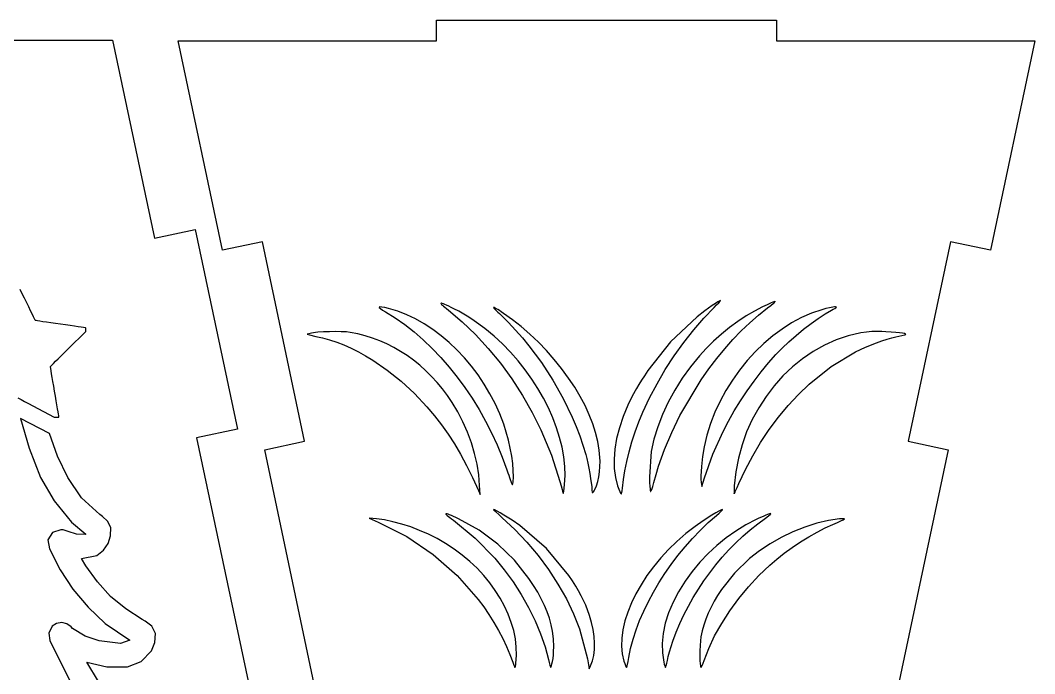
# Model space of a CAD drawing. Extents: x -1 to 192, y 0 to 104.
# Drawn here: x 117 to 191.7, y 54.3 to 102.3 of the extents above; entities that cross this region are included whole.
import ezdxf

# ---------------------------------------------------------------- set-up
doc = ezdxf.new("R2010")
doc.units = 0

msp = doc.modelspace()

# ---------------------------------------------------------------- linework, layer by layer
at = {"layer": 'Layer_0'}
for p, q in [((147.659233, 100.849747), (147.659233, 102.349745)), ((147.659233, 102.349745), (172.659202, 102.349745)), ((172.659202, 102.349745), (172.659202, 100.849747)), ((108.827132, 100.879256), (123.827115, 100.879256)), ((123.827115, 100.879256), (126.905512, 86.330355)), ((131.919664, 85.440946), (128.659258, 100.849747)), ((128.659258, 100.849747), (147.659233, 100.849747)), ((172.659202, 100.849747), (191.659174, 100.849747)), ((191.659174, 100.849747), (188.398771, 85.440917)), ((126.905512, 86.330355), (129.905507, 86.965146)), ((129.905507, 86.965146), (133.010693, 72.290052)), ((134.854651, 86.061947), (131.919664, 85.440946)), ((137.959848, 71.386853), (134.854651, 86.061947)), ((185.463778, 86.061915), (182.358579, 71.386853)), ((188.398771, 85.440917), (185.463778, 86.061915)), ((117.188934, 82.243374), (117.036386, 82.552343)), ((117.351994, 81.912944), (117.188934, 82.243374)), ((117.514895, 81.582834), (117.351994, 81.912944)), ((117.666993, 81.274735), (117.514895, 81.582834)), ((147.996132, 81.542215), (147.98576, 81.529198)), ((147.98576, 81.529198), (147.998513, 81.501758)), ((148.029903, 81.540892), (147.996132, 81.542215)), ((147.998513, 81.501758), (148.034102, 81.459816)), ((148.087344, 81.525282), (148.029903, 81.540892)), ((148.034102, 81.459816), (148.092263, 81.403296)), ((148.168733, 81.49545), (148.087344, 81.525282)), ((148.092263, 81.403296), (148.172693, 81.332129)), ((148.274362, 81.451493), (148.168733, 81.49545)), ((148.172693, 81.332129), (148.275143, 81.246237)), ((148.404502, 81.393462), (148.274362, 81.451493)), ((148.559432, 81.321453), (148.404502, 81.393462)), ((167.934019, 81.370107), (167.385039, 80.971608)), ((168.169667, 81.531285), (167.934019, 81.370107)), ((168.078299, 81.238773), (168.265828, 81.424942)), ((168.359958, 81.653475), (168.169667, 81.531285)), ((168.265828, 81.424942), (168.416539, 81.581511)), ((168.490297, 81.726447), (168.359958, 81.653475)), ((168.416539, 81.581511), (168.515067, 81.692022)), ((168.546087, 81.74002), (168.490297, 81.726447)), ((168.515067, 81.692022), (168.546087, 81.74002)), ((171.982084, 81.433818), (171.640274, 81.27514)), ((172.272855, 81.563559), (171.982084, 81.433818)), ((172.009563, 81.196162), (172.252644, 81.384661)), ((172.252644, 81.384661), (172.440844, 81.539231)), ((172.389475, 81.613388), (172.272855, 81.563559)), ((172.481794, 81.650978), (172.389475, 81.613388)), ((172.440844, 81.539231), (172.508543, 81.598812)), ((172.545973, 81.674658), (172.481794, 81.650978)), ((172.508543, 81.598812), (172.555533, 81.64391)), ((172.578155, 81.682727), (172.545973, 81.674658)), ((172.555533, 81.64391), (172.579478, 81.672541)), ((172.579478, 81.672541), (172.578155, 81.682727)), ((117.804965, 80.995404), (117.666993, 81.274735)), ((117.925443, 80.751604), (117.804965, 80.995404)), ((118.025125, 80.550074), (117.925443, 80.751604)), ((143.502401, 81.272933), (143.439592, 81.259387)), ((143.439592, 81.259387), (143.449884, 81.216728)), ((143.449884, 81.216728), (143.532484, 81.144068)), ((143.639151, 81.258223), (143.502401, 81.272933)), ((143.532484, 81.144068), (143.686564, 81.040547)), ((143.850651, 81.216162), (143.639151, 81.258223)), ((143.686564, 81.040547), (143.911304, 80.905269)), ((144.137721, 81.147611), (143.850651, 81.216162)), ((143.911304, 80.905269), (144.624352, 80.461148)), ((144.80542, 80.950113), (144.137721, 81.147611)), ((145.467419, 80.695171), (144.80542, 80.950113)), ((146.12099, 80.385543), (145.467419, 80.695171)), ((148.275143, 81.246237), (148.399311, 81.145547)), ((148.399311, 81.145547), (148.544922, 81.029999)), ((148.544922, 81.029999), (149.55021, 80.180478)), ((148.739443, 81.235532), (148.559432, 81.321453)), ((148.944781, 81.135771), (148.739443, 81.235532)), ((149.291091, 80.955743), (148.944781, 81.135771)), ((149.660801, 80.743923), (149.291091, 80.955743)), ((150.04551, 80.506042), (149.660801, 80.743923)), ((151.876538, 81.236267), (151.857938, 81.236797)), ((151.857938, 81.236797), (151.85979, 81.220975)), ((151.85979, 81.220975), (151.881803, 81.188746)), ((151.915728, 81.219731), (151.876538, 81.236267)), ((151.881803, 81.188746), (151.923882, 81.139965)), ((151.975637, 81.187272), (151.915728, 81.219731)), ((151.923882, 81.139965), (151.985853, 81.074475)), ((152.056468, 81.139023), (151.975637, 81.187272)), ((151.985853, 81.074475), (152.067543, 80.992116)), ((152.158369, 81.075142), (152.056468, 81.139023)), ((152.067543, 80.992116), (152.168791, 80.892725)), ((152.281519, 80.995783), (152.158369, 81.075142)), ((152.168791, 80.892725), (152.289433, 80.776166)), ((152.426079, 80.901102), (152.281519, 80.995783)), ((152.289433, 80.776166), (152.429281, 80.642276)), ((152.592219, 80.791263), (152.426079, 80.901102)), ((152.429281, 80.642276), (152.957801, 80.118886)), ((153.246326, 80.330973), (152.592219, 80.791263)), ((167.385039, 80.971608), (166.829811, 80.539647)), ((167.32202, 80.456084), (168.078299, 81.238773)), ((170.441158, 80.609089), (169.827637, 80.19907)), ((171.048497, 80.9702), (170.441158, 80.609089)), ((170.707257, 80.111612), (171.350423, 80.672473)), ((171.640274, 81.27514), (171.048497, 80.9702)), ((171.350423, 80.672473), (172.009563, 81.196162)), ((175.252591, 80.811739), (174.509142, 80.486609)), ((176.008381, 81.068188), (175.252591, 80.811739)), ((175.739358, 80.430422), (176.244037, 80.759873)), ((176.302258, 81.148079), (176.008381, 81.068188)), ((176.244037, 80.759873), (176.705909, 81.025583)), ((176.576168, 81.212907), (176.302258, 81.148079)), ((176.799489, 81.256019), (176.576168, 81.212907)), ((176.705909, 81.025583), (176.846667, 81.100462)), ((176.941599, 81.270782), (176.799489, 81.256019)), ((176.846667, 81.100462), (176.951238, 81.158152)), ((177.008089, 81.268401), (176.941599, 81.270782)), ((176.951238, 81.158152), (177.021818, 81.200911)), ((177.051557, 81.262501), (177.008089, 81.268401)), ((177.021818, 81.200911), (177.060606, 81.231042)), ((177.069787, 81.250806), (177.051557, 81.262501)), ((177.060606, 81.231042), (177.069787, 81.250806)), ((118.100634, 80.397574), (118.025125, 80.550074)), ((118.148664, 80.300845), (118.100634, 80.397574)), ((118.165862, 80.266666), (118.148664, 80.300845)), ((118.203861, 80.260581), (118.165862, 80.266666)), ((118.311491, 80.244415), (118.203861, 80.260581)), ((118.481242, 80.219279), (118.311491, 80.244415)), ((118.7056, 80.18627), (118.481242, 80.219279)), ((118.977039, 80.14649), (118.7056, 80.18627)), ((119.288051, 80.10104), (118.977039, 80.14649)), ((119.631109, 80.051031), (119.288051, 80.10104)), ((119.9987, 79.997561), (119.631109, 80.051031)), ((120.366608, 79.944031), (119.9987, 79.997561)), ((120.710589, 79.893821), (120.366608, 79.944031)), ((121.023038, 79.848061), (120.710589, 79.893821)), ((121.296376, 79.807861), (121.023038, 79.848061)), ((144.624352, 80.461148), (145.325571, 79.96787)), ((145.325571, 79.96787), (146.013032, 79.427909)), ((146.763379, 80.023993), (146.12099, 80.385543)), ((147.391848, 79.613265), (146.763379, 80.023993)), ((149.55021, 80.180478), (150.525148, 79.241161)), ((150.43686, 80.247793), (150.04551, 80.506042)), ((151.205878, 79.693005), (150.43686, 80.247793)), ((152.957801, 80.118886), (153.473079, 79.570887)), ((153.893827, 79.823124), (153.246326, 80.330973)), ((166.829811, 80.539647), (164.876511, 78.695123)), ((166.575311, 79.592985), (167.32202, 80.456084)), ((169.827637, 80.19907), (169.217318, 79.747432)), ((170.079097, 79.512525), (170.707257, 80.111612)), ((173.781491, 80.09683), (173.073102, 79.646409)), ((174.509142, 80.486609), (173.781491, 80.09683)), ((174.659291, 79.626354), (175.2063, 80.048734)), ((175.2063, 80.048734), (175.739358, 80.430422)), ((120.568998, 78.177513), (121.877456, 79.452883)), ((121.523047, 79.774351), (121.296376, 79.807861)), ((121.695447, 79.748634), (121.523047, 79.774351)), ((121.805997, 79.731833), (121.695447, 79.748634)), ((121.847127, 79.725059), (121.805997, 79.731833)), ((121.865436, 79.717677), (121.847127, 79.725059)), ((121.874352, 79.701882), (121.865436, 79.717677)), ((121.877236, 79.661631), (121.874352, 79.701882)), ((121.877456, 79.580901), (121.877236, 79.661631)), ((121.877456, 79.452883), (121.877456, 79.580901)), ((138.377296, 79.325375), (138.148805, 79.258486)), ((138.148805, 79.258486), (138.320175, 79.207736)), ((138.320175, 79.207736), (138.777145, 79.105104)), ((138.475644, 79.348447), (138.377296, 79.325375)), ((138.603816, 79.369507), (138.475644, 79.348447)), ((138.757864, 79.388478), (138.603816, 79.369507)), ((138.933855, 79.405226), (138.757864, 79.388478)), ((138.777145, 79.105104), (139.281866, 78.996816)), ((139.335814, 79.431745), (138.933855, 79.405226)), ((139.778123, 79.448282), (139.335814, 79.431745)), ((140.229184, 79.454023), (139.778123, 79.448282)), ((140.657422, 79.448202), (140.229184, 79.454023)), ((141.031244, 79.430025), (140.657422, 79.448202)), ((141.319062, 79.398725), (141.031244, 79.430025)), ((141.871432, 79.292075), (141.319062, 79.398725)), ((142.4175, 79.153393), (141.871432, 79.292075)), ((142.956199, 78.983393), (142.4175, 79.153393)), ((146.013032, 79.427909), (146.684851, 78.84377)), ((148.003667, 79.156134), (147.391848, 79.613265)), ((148.596076, 78.655334), (148.003667, 79.156134)), ((150.525148, 79.241161), (151.462709, 78.221133)), ((151.90079, 79.125184), (151.205878, 79.693005)), ((152.521438, 78.548845), (151.90079, 79.125184)), ((153.473079, 79.570887), (153.97394, 79.000258)), ((154.529946, 79.272435), (153.893827, 79.823124)), ((155.149924, 78.683655), (154.529946, 79.272435)), ((165.84792, 78.663825), (166.575311, 79.592985)), ((168.619549, 79.261423), (168.043721, 78.748333)), ((169.217318, 79.747432), (168.619549, 79.261423)), ((169.464986, 78.874166), (170.079097, 79.512525)), ((172.387425, 79.139392), (171.727944, 78.579812)), ((173.073102, 79.646409), (172.387425, 79.139392)), ((173.581062, 78.705595), (174.112731, 79.174803)), ((174.112731, 79.174803), (174.659291, 79.626354)), ((177.944197, 79.141995), (177.054507, 78.840355)), ((178.860395, 79.356593), (177.944197, 79.141995)), ((179.27923, 79.421564), (178.860395, 79.356593)), ((179.686741, 79.456105), (179.27923, 79.421564)), ((179.904731, 79.462852), (179.686741, 79.456105)), ((180.142061, 79.463061), (179.904731, 79.462852)), ((180.406142, 79.457082), (180.142061, 79.463061)), ((180.704353, 79.445281), (180.406142, 79.457082)), ((181.09837, 79.424009), (180.704353, 79.445281)), ((181.435978, 79.399244), (181.09837, 79.424009)), ((181.714055, 79.371516), (181.435978, 79.399244)), ((181.447011, 79.060514), (182.103891, 79.206765)), ((181.929558, 79.341345), (181.714055, 79.371516)), ((182.079365, 79.309254), (181.929558, 79.341345)), ((182.160406, 79.275774), (182.079365, 79.309254)), ((182.103891, 79.206765), (182.169667, 79.241444)), ((182.169667, 79.241444), (182.160406, 79.275774)), ((139.281866, 78.996816), (139.796345, 78.854184)), ((139.796345, 78.854184), (140.318663, 78.678406)), ((140.318663, 78.678406), (140.846922, 78.470706)), ((140.846922, 78.470706), (141.379202, 78.232277)), ((143.486489, 78.782795), (142.956199, 78.983393)), ((144.00731, 78.552335), (143.486489, 78.782795)), ((144.517617, 78.292715), (144.00731, 78.552335)), ((146.684851, 78.84377), (147.339119, 78.217902)), ((149.166335, 78.113635), (148.596076, 78.655334)), ((153.110836, 77.940886), (152.521438, 78.548845)), ((153.97394, 79.000258), (154.45918, 78.408949)), ((154.45918, 78.408949), (155.378037, 77.17214)), ((155.749004, 78.061496), (155.149924, 78.683655)), ((164.876511, 78.695123), (163.208226, 76.589304)), ((165.149603, 77.682965), (165.84792, 78.663825)), ((168.043721, 78.748333), (167.49919, 78.215433)), ((168.863946, 78.195497), (169.464986, 78.874166)), ((171.727944, 78.579812), (171.098107, 77.971673)), ((173.078693, 78.230277), (173.581062, 78.705595)), ((176.19519, 78.456405), (175.370151, 77.994827)), ((177.054507, 78.840355), (176.19519, 78.456405)), ((179.210782, 78.306056), (180.022126, 78.629704)), ((180.022126, 78.629704), (180.423181, 78.771904)), ((180.423181, 78.771904), (180.803307, 78.894414)), ((180.803307, 78.894414), (181.149064, 78.992276)), ((181.149064, 78.992276), (181.447011, 79.060514)), ((119.838738, 77.464544), (120.060948, 77.681764)), ((120.060948, 77.681764), (120.306156, 77.921175)), ((120.306156, 77.921175), (120.568998, 78.177513)), ((141.379202, 78.232277), (141.913601, 77.964336)), ((141.913601, 77.964336), (142.44821, 77.668088)), ((142.44821, 77.668088), (142.981109, 77.344746)), ((145.016358, 78.004667), (144.517617, 78.292715)), ((145.502477, 77.688916), (145.016358, 78.004667)), ((145.974927, 77.346186), (145.502477, 77.688916)), ((147.339119, 78.217902), (147.973928, 77.552812)), ((149.711714, 77.533796), (149.166335, 78.113635)), ((151.462709, 78.221133), (152.355867, 77.129513)), ((153.667225, 77.305056), (153.110836, 77.940886)), ((156.322413, 77.410707), (155.749004, 78.061496)), ((164.490093, 76.664757), (165.149603, 77.682965)), ((166.995342, 77.669993), (166.340481, 76.870296)), ((167.49919, 78.215433), (166.995342, 77.669993)), ((168.275019, 77.475456), (168.863946, 78.195497)), ((171.098107, 77.971673), (170.501366, 77.319024)), ((172.073873, 77.149336), (172.620062, 77.760345)), ((172.620062, 77.760345), (173.078693, 78.230277)), ((175.370151, 77.994827), (174.583292, 77.460348)), ((176.699836, 76.884987), (178.47667, 77.963116)), ((178.47667, 77.963116), (179.210782, 78.306056)), ((119.260537, 76.895265), (119.287249, 76.922676)), ((119.266887, 76.856866), (119.260537, 76.895265)), ((119.28509, 76.749495), (119.266887, 76.856866)), ((119.287249, 76.922676), (119.363788, 76.998566)), ((119.363788, 76.998566), (119.484797, 77.117686)), ((119.484797, 77.117686), (119.644899, 77.274756)), ((119.644899, 77.274756), (119.838738, 77.464544)), ((142.981109, 77.344746), (144.034168, 76.621609)), ((146.432645, 76.977198), (145.974927, 77.346186)), ((146.874604, 76.582657), (146.432645, 76.977198)), ((147.973928, 77.552812), (148.587377, 76.850952)), ((150.229464, 76.918567), (149.711714, 77.533796)), ((150.716834, 76.270719), (150.229464, 76.918567)), ((152.355867, 77.129513), (153.197577, 75.975394)), ((154.188805, 76.645117), (153.667225, 77.305056)), ((155.378037, 77.17214), (156.220157, 75.876173)), ((156.865383, 76.736018), (156.322413, 77.410707)), ((166.340481, 76.870296), (165.737044, 76.030076)), ((167.697249, 76.713017), (168.275019, 77.475456)), ((170.501366, 77.319024), (169.941217, 76.625885)), ((171.536663, 76.498819), (172.073873, 77.149336)), ((173.838501, 76.857668), (173.139682, 76.191498)), ((174.583292, 77.460348), (173.838501, 76.857668)), ((175.07794, 75.585388), (176.699836, 76.884987)), ((119.31385, 76.580625), (119.28509, 76.749495)), ((119.351911, 76.357706), (119.31385, 76.580625)), ((119.39799, 76.088207), (119.351911, 76.357706)), ((144.034168, 76.621609), (145.057517, 75.80459)), ((147.299726, 76.163309), (146.874604, 76.582657)), ((147.706974, 75.719868), (147.299726, 76.163309)), ((148.587377, 76.850952), (149.177566, 76.114814)), ((149.177566, 76.114814), (149.742586, 75.346875)), ((151.171093, 75.59299), (150.716834, 76.270719)), ((154.673805, 75.964819), (154.188805, 76.645117)), ((157.373162, 76.042159), (156.865383, 76.736018)), ((162.950794, 76.209844), (162.728976, 75.872964)), ((163.208226, 76.589304), (162.950794, 76.209844)), ((163.879153, 75.623549), (164.490093, 76.664757)), ((167.12965, 75.907119), (167.697249, 76.713017)), ((169.941217, 76.625885), (169.421087, 75.896284)), ((171.012604, 75.814859), (171.536663, 76.498819)), ((173.139682, 76.191498), (172.490713, 75.466548)), ((119.450812, 75.779608), (119.39799, 76.088207)), ((119.509091, 75.439357), (119.450812, 75.779608)), ((119.57157, 75.074928), (119.509091, 75.439357)), ((145.057517, 75.80459), (146.035865, 74.90337)), ((148.095295, 75.253059), (147.706974, 75.719868)), ((151.589481, 74.888141), (151.171093, 75.59299)), ((153.197577, 75.975394), (153.980806, 74.767885)), ((155.120434, 75.26791), (154.673805, 75.964819)), ((156.220157, 75.876173), (156.976005, 74.536724)), ((157.827002, 75.358188), (157.373162, 76.042159)), ((162.535555, 75.566164), (162.363325, 75.276943)), ((162.728976, 75.872964), (162.535555, 75.566164)), ((163.326526, 74.573681), (163.879153, 75.623549)), ((165.737044, 76.030076), (165.189553, 75.158296)), ((165.565372, 73.293372), (167.12965, 75.907119)), ((169.421087, 75.896284), (168.94447, 75.134256)), ((170.505875, 75.103559), (171.012604, 75.814859)), ((172.490713, 75.466548), (171.895504, 74.687521)), ((174.28943, 74.828879), (175.07794, 75.585388)), ((119.634051, 74.710137), (119.57157, 75.074928)), ((119.692342, 74.368849), (119.634051, 74.710137)), ((146.035865, 74.90337), (146.953955, 73.927612)), ((148.463634, 74.763599), (148.095295, 75.253059)), ((148.810942, 74.25221), (148.463634, 74.763599)), ((149.742586, 75.346875), (150.280536, 74.549607)), ((151.969282, 74.158942), (151.589481, 74.888141)), ((153.980806, 74.767885), (154.698514, 73.516106)), ((155.526905, 74.558161), (155.120434, 75.26791)), ((158.231501, 74.68089), (157.827002, 75.358188)), ((158.586889, 74.009752), (158.231501, 74.68089)), ((162.053646, 74.701216), (161.742288, 74.045775)), ((162.363325, 75.276943), (162.053646, 74.701216)), ((165.189553, 75.158296), (164.702535, 74.263929)), ((168.94447, 75.134256), (168.5148, 74.343827)), ((170.020645, 74.370982), (170.505875, 75.103559)), ((171.895504, 74.687521), (171.357946, 73.859122)), ((173.533881, 74.01707), (174.28943, 74.828879)), ((116.867339, 74.573565), (117.100248, 74.451235)), ((117.100248, 74.451235), (117.366898, 74.311125)), ((117.366898, 74.311125), (117.660839, 74.156646)), ((117.660839, 74.156646), (117.975619, 73.991165)), ((117.975619, 73.991165), (119.541886, 73.167666)), ((119.74516, 74.058599), (119.692342, 74.368849)), ((119.791229, 73.78693), (119.74516, 74.058599)), ((146.953955, 73.927612), (147.507635, 73.269732)), ((149.229353, 73.551991), (148.810942, 74.25221)), ((150.280536, 74.549607), (150.789514, 73.725508)), ((152.307742, 73.408143), (151.969282, 74.158942)), ((155.891445, 73.839321), (155.526905, 74.558161)), ((156.976005, 74.536724), (157.636084, 73.169505)), ((158.89338, 73.344273), (158.586889, 74.009752)), ((161.742288, 74.045775), (161.393797, 73.208888)), ((162.841945, 73.529512), (163.326526, 74.573681)), ((164.702535, 74.263929), (164.280496, 73.355919)), ((168.5148, 74.343827), (168.13556, 73.529007)), ((169.561107, 73.623212), (170.020645, 74.370982)), ((172.815012, 73.155233), (173.533881, 74.01707)), ((119.541886, 73.167666), (119.705645, 73.167666)), ((119.705645, 73.167666), (119.869385, 73.167666)), ((119.82929, 73.561371), (119.791229, 73.78693)), ((119.858061, 73.389471), (119.82929, 73.561371)), ((119.876237, 73.27877), (119.858061, 73.389471)), ((119.869385, 73.167666), (119.875999, 73.189891)), ((119.875999, 73.189891), (119.882587, 73.236799)), ((119.882587, 73.236799), (119.876237, 73.27877)), ((147.507635, 73.269732), (148.024154, 72.602903)), ((149.605791, 72.817713), (149.229353, 73.551991)), ((150.789514, 73.725508), (151.267613, 72.87703)), ((152.602112, 72.638492), (152.307742, 73.408143)), ((154.698514, 73.516106), (155.343684, 72.229148)), ((156.212262, 73.115141), (155.891445, 73.839321)), ((157.636084, 73.169505), (157.927226, 72.480385)), ((159.151189, 72.683953), (158.89338, 73.344273)), ((161.393797, 73.208888), (161.116258, 72.389049)), ((162.546395, 72.808592), (162.841945, 73.529512)), ((164.280496, 73.355919), (163.927965, 72.44323)), ((164.960043, 72.046884), (165.565372, 73.293372)), ((168.13556, 73.529007), (167.81021, 72.693848)), ((169.131416, 72.866322), (169.561107, 73.623212)), ((171.357946, 73.859122), (170.881934, 72.986072)), ((172.136563, 72.248603), (172.815012, 73.155233)), ((119.190203, 71.955431), (117.054954, 73.077499)), ((117.054954, 73.077499), (117.692462, 70.871673)), ((148.024154, 72.602903), (148.510592, 71.915585)), ((149.937592, 72.057423), (149.605791, 72.817713)), ((151.267613, 72.87703), (151.712933, 72.006671)), ((152.786629, 72.065215), (152.602112, 72.638492)), ((156.487571, 72.389374), (156.212262, 73.115141)), ((156.715602, 71.665784), (156.487571, 72.389374)), ((157.927226, 72.480385), (158.190853, 71.790207)), ((159.36053, 72.028263), (159.151189, 72.683953)), ((161.116258, 72.389049), (160.910357, 71.59149)), ((162.277335, 72.078955), (162.546395, 72.808592)), ((163.927965, 72.44323), (163.649455, 71.534842)), ((167.81021, 72.693848), (167.542201, 71.84237)), ((168.735759, 72.106402), (169.131416, 72.866322)), ((170.881934, 72.986072), (170.471357, 72.073062)), ((119.773743, 70.30465), (119.190203, 71.955431)), ((133.010693, 72.290052), (130.010698, 71.655355)), ((130.010698, 71.655355), (138.590077, 31.108495)), ((148.510592, 71.915585), (148.974052, 71.196234)), ((150.222082, 71.279205), (149.937592, 72.057423)), ((151.712933, 72.006671), (152.123563, 71.116902)), ((152.947329, 71.476565), (152.786629, 72.065215)), ((155.343684, 72.229148), (156.123965, 70.360749)), ((156.894553, 70.948124), (156.715602, 71.665784)), ((158.190853, 71.790207), (158.425774, 71.100929)), ((159.521611, 71.376714), (159.36053, 72.028263)), ((162.036856, 71.348325), (162.277335, 72.078955)), ((164.432234, 70.795285), (164.960043, 72.046884)), ((167.542201, 71.84237), (167.335001, 70.978591)), ((167.981373, 70.437994), (168.735759, 72.106402)), ((170.471357, 72.073062), (170.130116, 71.124815)), ((171.502233, 71.302454), (172.136563, 72.248603)), ((135.024741, 70.765856), (137.959848, 71.386853)), ((148.974052, 71.196234), (149.421631, 70.433325)), ((150.45659, 70.491105), (150.222082, 71.279205)), ((152.123563, 71.116902), (152.497612, 70.210202)), ((153.082031, 70.886045), (152.947329, 71.476565)), ((153.188549, 70.307156), (153.082031, 70.886045)), ((157.022661, 70.240145), (156.894553, 70.948124)), ((158.425774, 71.100929), (158.630815, 70.414518)), ((159.63467, 70.728795), (159.521611, 71.376714)), ((160.910357, 71.59149), (160.776747, 70.8214)), ((161.827047, 70.624425), (162.036856, 71.348325)), ((163.649455, 71.534842), (163.449496, 70.639692)), ((167.335001, 70.978591), (167.21982, 70.276753)), ((170.130116, 71.124815), (169.862107, 70.146036)), ((170.915774, 70.322026), (171.502233, 71.302454)), ((182.358579, 71.386853), (185.293678, 70.765856)), ((117.692462, 70.871673), (118.536154, 68.736194)), ((120.542492, 68.731556), (119.773743, 70.30465)), ((143.604229, 30.219096), (135.024741, 70.765856)), ((149.421631, 70.433325), (149.860402, 69.615306)), ((150.63844, 69.701216), (150.45659, 70.491105)), ((152.497612, 70.210202), (152.833162, 69.289054)), ((153.26471, 69.753397), (153.188549, 70.307156)), ((156.123965, 70.360749), (156.734462, 68.430194)), ((157.09812, 69.545607), (157.022661, 70.240145)), ((158.630815, 70.414518), (158.707023, 70.11677)), ((159.693558, 69.927466), (159.63467, 70.728795)), ((160.776747, 70.8214), (160.716118, 70.083991)), ((161.649977, 69.914996), (161.827047, 70.624425)), ((163.449496, 70.639692), (163.321195, 68.781756)), ((163.990735, 69.561106), (164.200145, 70.174605)), ((164.200145, 70.174605), (164.432234, 70.795285)), ((167.21982, 70.276753), (167.139461, 69.530523)), ((167.36765, 68.712877), (167.981373, 70.437994)), ((169.862107, 70.146036), (169.671218, 69.141417)), ((170.380886, 69.312596), (170.915774, 70.322026)), ((185.293678, 70.765856), (176.714188, 30.219096)), ((149.860402, 69.615306), (150.297462, 68.730659)), ((150.764951, 68.917598), (150.63844, 69.701216)), ((153.30835, 69.238267), (153.26471, 69.753397)), ((157.119181, 68.868258), (157.09812, 69.545607)), ((158.707023, 70.11677), (158.784975, 69.77205)), ((158.784975, 69.77205), (158.860995, 69.400941)), ((158.860995, 69.400941), (158.931424, 69.02404)), ((159.654659, 69.145917), (159.693558, 69.927466)), ((160.716118, 70.083991), (160.729109, 69.38447)), ((161.507756, 69.227766), (161.649977, 69.914996)), ((163.805093, 68.957587), (163.990735, 69.561106)), ((167.139461, 69.530523), (167.115437, 69.178392)), ((118.536154, 68.736194), (119.539733, 67.00205)), ((121.558081, 67.230508), (120.542492, 68.731556)), ((150.297462, 68.730659), (150.7399, 67.767829)), ((150.833459, 68.14831), (150.764951, 68.917598)), ((152.833162, 69.289054), (152.906271, 69.074342)), ((152.906271, 69.074342), (152.970321, 68.886893)), ((152.970321, 68.886893), (153.025982, 68.725354)), ((153.025982, 68.725354), (153.073911, 68.588393)), ((153.289308, 68.377917), (153.317266, 68.775279)), ((153.317266, 68.775279), (153.30835, 69.238267)), ((157.084023, 68.211857), (157.119181, 68.868258)), ((158.931424, 69.02404), (158.992593, 68.661931)), ((158.992593, 68.661931), (159.040834, 68.3352)), ((159.523479, 68.432588), (159.600258, 68.777708)), ((159.600258, 68.777708), (159.654659, 69.145917)), ((160.729109, 69.38447), (160.81643, 68.728043)), ((160.81643, 68.728043), (160.97873, 68.119914)), ((161.402468, 68.570468), (161.507756, 69.227766)), ((163.321195, 68.781756), (163.334635, 68.382315)), ((163.644325, 68.366879), (163.805093, 68.957587)), ((167.115437, 69.178392), (167.103821, 68.860334)), ((167.103821, 68.860334), (167.105938, 68.591404)), ((167.170398, 68.064146), (167.36778, 68.712853)), ((169.671218, 69.141417), (169.561348, 68.115689)), ((169.901316, 68.279408), (170.380886, 69.312596)), ((150.867381, 67.481341), (150.833451, 68.14836)), ((153.073911, 68.588393), (153.149283, 68.382915)), ((153.149283, 68.382915), (153.201742, 68.259805)), ((153.201742, 68.259805), (153.236651, 68.208394)), ((153.236651, 68.208394), (153.259325, 68.218051)), ((153.259325, 68.218051), (153.275094, 68.278111)), ((153.275094, 68.278111), (153.289303, 68.377931)), ((156.734462, 68.430194), (156.821541, 68.105283)), ((156.821541, 68.105283), (156.89754, 67.832495)), ((157.025961, 67.73147), (157.054671, 67.944049)), ((157.054671, 67.944049), (157.084013, 68.211828)), ((159.040834, 68.3352), (159.072484, 68.064431)), ((159.072484, 68.064431), (159.083861, 67.870212)), ((159.305528, 67.835869), (159.425009, 68.116628)), ((159.425009, 68.116628), (159.523479, 68.432588)), ((160.97873, 68.119914), (161.066868, 67.870053)), ((161.317968, 67.751271), (161.336198, 67.950819)), ((161.336187, 67.950827), (161.402468, 68.570468)), ((163.334635, 68.382315), (163.353844, 68.043675)), ((163.353844, 68.043675), (163.364798, 67.908335)), ((163.364798, 67.908335), (163.376228, 67.801626)), ((163.489655, 67.833625), (163.560245, 68.054756)), ((163.560245, 68.054756), (163.644414, 68.366895)), ((167.105938, 68.591404), (167.122818, 68.386643)), ((167.122818, 68.386643), (167.170398, 68.064146)), ((169.561348, 68.115689), (169.548224, 67.885248)), ((169.662619, 67.744622), (169.772199, 67.98539)), ((169.772199, 67.98539), (169.901249, 68.2794)), ((122.889658, 66.001089), (121.558081, 67.230508)), ((150.7399, 67.767829), (150.867381, 67.481341)), ((156.89754, 67.832495), (156.928832, 67.724596)), ((156.928832, 67.724596), (156.954285, 67.640456)), ((156.954285, 67.640456), (156.972885, 67.583666)), ((156.972885, 67.583666), (156.983601, 67.557789)), ((156.983601, 67.557789), (157.001169, 67.595569)), ((157.001169, 67.595569), (157.025961, 67.73147)), ((159.083861, 67.870212), (159.087221, 67.762283)), ((159.087221, 67.762283), (159.097302, 67.684011)), ((159.097302, 67.684011), (159.114235, 67.635362)), ((159.114235, 67.635362), (159.138127, 67.616339)), ((159.138127, 67.616339), (159.169086, 67.626896)), ((159.169086, 67.626896), (159.207236, 67.667036)), ((159.207236, 67.667036), (159.252707, 67.736735)), ((159.252707, 67.736735), (159.305595, 67.835975)), ((161.066868, 67.870053), (161.137729, 67.687835)), ((161.137729, 67.687835), (161.193749, 67.572124)), ((161.193749, 67.572124), (161.23736, 67.521753)), ((161.23736, 67.521753), (161.270978, 67.535591)), ((161.270978, 67.535591), (161.297039, 67.612481)), ((161.297039, 67.612481), (161.317968, 67.751271)), ((163.376228, 67.801626), (163.387817, 67.727996)), ((163.387817, 67.727996), (163.399247, 67.691917)), ((163.399247, 67.691917), (163.414725, 67.687631)), ((163.414725, 67.687631), (163.43515, 67.710385)), ((163.43515, 67.710385), (163.460233, 67.759335)), ((163.460233, 67.759335), (163.489655, 67.833625)), ((169.541398, 67.696539), (169.541247, 67.569029)), ((169.541247, 67.569029), (169.548232, 67.5222)), ((169.548224, 67.885248), (169.541398, 67.696539)), ((169.548232, 67.5222), (169.560112, 67.537652)), ((169.560112, 67.537652), (169.58411, 67.581941)), ((169.58411, 67.581941), (169.618759, 67.65197)), ((169.618759, 67.65197), (169.662619, 67.744622)), ((119.539733, 67.00205), (120.805432, 65.448849)), ((123.085947, 65.863638), (122.889658, 66.001089)), ((123.464358, 65.519216), (123.085947, 65.863638)), ((143.243494, 65.680793), (142.718542, 65.727322)), ((142.718542, 65.727322), (143.375441, 65.443933)), ((143.834953, 65.604222), (143.243494, 65.680793)), ((148.348948, 66.067452), (148.33982, 66.054725)), ((148.33982, 66.054725), (148.354002, 66.028246)), ((148.381598, 66.066393), (148.348948, 66.067452)), ((148.354002, 66.028246), (148.391271, 65.987955)), ((148.438007, 66.051762), (148.381598, 66.066393)), ((148.391271, 65.987955), (148.45141, 65.933766)), ((148.518376, 66.02356), (148.438007, 66.051762)), ((148.45141, 65.933766), (148.53419, 65.865636)), ((148.622937, 65.981862), (148.518376, 66.02356)), ((148.53419, 65.865636), (148.639402, 65.783496)), ((148.751908, 65.926712), (148.622937, 65.981862)), ((148.639402, 65.783496), (148.766812, 65.687296)), ((148.905517, 65.858161), (148.751908, 65.926712)), ((148.766812, 65.687296), (148.916201, 65.576946)), ((149.083975, 65.776302), (148.905517, 65.858161)), ((149.287516, 65.681182), (149.083975, 65.776302)), ((150.786713, 64.846899), (149.287516, 65.681182)), ((151.942099, 66.344642), (151.849878, 66.376151)), ((151.849878, 66.376151), (151.854985, 66.363822)), ((151.854985, 66.363822), (151.887214, 66.328442)), ((151.887214, 66.328442), (151.943882, 66.272511)), ((152.113779, 66.25761), (151.942099, 66.344642)), ((151.943882, 66.272511), (152.022344, 66.198502)), ((152.022344, 66.198502), (152.233913, 66.006193)), ((152.346488, 66.126282), (152.113779, 66.25761)), ((152.233913, 66.006193), (152.500583, 65.771351)), ((152.621807, 65.961901), (152.346488, 66.126282)), ((152.500583, 65.771351), (153.428833, 64.908824)), ((153.226588, 65.578923), (152.621807, 65.961901)), ((167.912265, 65.946971), (167.279425, 65.542061)), ((167.642438, 65.405433), (168.248968, 65.942772)), ((168.196644, 66.118511), (167.912265, 65.946971)), ((168.435706, 66.25467), (168.196644, 66.118511)), ((168.248968, 65.942772), (168.443167, 66.111071)), ((168.611466, 66.344361), (168.435706, 66.25467)), ((168.443167, 66.111071), (168.594059, 66.24895)), ((168.594059, 66.24895), (168.686647, 66.342171)), ((168.705935, 66.376511), (168.611466, 66.344361)), ((168.686647, 66.342171), (168.705935, 66.376511)), ((171.377654, 65.725999), (171.165115, 65.625788)), ((171.288895, 65.328413), (171.850245, 65.740202)), ((171.566564, 65.813629), (171.377654, 65.725999)), ((171.732053, 65.888728), (171.566564, 65.813629)), ((171.874343, 65.951318), (171.732053, 65.888728)), ((171.850245, 65.740202), (172.068372, 65.897431)), ((171.993643, 66.001438), (171.874343, 65.951318)), ((172.090174, 66.039128), (171.993643, 66.001438)), ((172.068372, 65.897431), (172.203153, 66.006222)), ((172.164143, 66.064422), (172.090174, 66.039128)), ((172.215774, 66.07736), (172.164143, 66.064422)), ((172.203153, 66.006222), (172.252863, 66.066301)), ((172.252863, 66.066301), (172.215774, 66.07736)), ((177.305634, 65.67762), (176.479926, 65.559309)), ((177.485153, 65.692887), (177.305634, 65.67762)), ((177.605742, 65.697702), (177.485153, 65.692887)), ((177.662257, 65.687913), (177.605742, 65.697702)), ((177.649557, 65.65939), (177.662257, 65.687913)), ((120.805432, 65.448849), (121.861099, 64.56725)), ((123.693368, 65.061639), (123.464358, 65.519216)), ((123.68813, 64.445186), (123.693368, 65.061639)), ((143.375441, 65.443933), (145.472436, 64.378564)), ((144.458041, 65.478281), (143.834953, 65.604222)), ((145.10303, 65.306413), (144.458041, 65.478281)), ((145.76022, 65.092082), (145.10303, 65.306413)), ((146.419879, 64.838733), (145.76022, 65.092082)), ((148.916201, 65.576946), (150.50644, 64.264361)), ((153.780715, 65.198542), (153.226588, 65.578923)), ((155.744186, 63.504546), (153.780715, 65.198542)), ((166.681047, 65.128592), (165.992877, 64.596042)), ((167.279425, 65.542061), (166.681047, 65.128592)), ((167.05444, 64.838553), (167.642438, 65.405433)), ((170.410495, 65.233669), (169.676105, 64.784359)), ((171.165115, 65.625788), (170.410495, 65.233669)), ((170.738914, 64.887033), (171.288895, 65.328413)), ((174.751926, 65.07866), (173.879279, 64.729371)), ((175.623746, 65.35748), (174.751926, 65.07866)), ((176.479926, 65.559309), (175.623746, 65.35748)), ((175.649508, 64.713313), (176.239827, 65.018592)), ((176.239827, 65.018592), (176.802437, 65.275293)), ((176.802437, 65.275293), (177.143968, 65.420083)), ((177.143968, 65.420083), (177.395547, 65.529613)), ((177.395547, 65.529613), (177.562351, 65.608003)), ((177.562351, 65.608003), (177.649557, 65.65939)), ((119.40861, 64.693949), (119.078144, 64.145605)), ((120.01808, 64.889994), (119.40861, 64.693949)), ((120.198013, 64.866075), (120.01808, 64.889994)), ((120.565931, 64.744253), (120.198013, 64.866075)), ((121.183857, 64.563573), (120.565931, 64.744253)), ((121.82741, 64.545766), (121.183857, 64.563573)), ((121.861099, 64.56725), (121.82741, 64.545766)), ((123.504601, 63.870331), (123.68813, 64.445186)), ((145.472436, 64.378564), (147.411561, 63.063654)), ((147.072277, 64.549814), (146.419879, 64.838733)), ((147.707718, 64.228785), (147.072277, 64.549814)), ((148.316457, 63.879094), (147.707718, 64.228785)), ((150.50644, 64.264361), (151.943647, 62.785789)), ((152.159172, 63.829358), (150.786713, 64.846899)), ((153.428833, 64.908824), (154.310241, 63.978164)), ((165.992877, 64.596042), (165.340429, 64.028504)), ((165.941453, 63.628224), (166.48683, 64.245144)), ((166.48683, 64.245144), (167.05444, 64.838553)), ((168.966568, 64.28186), (168.286489, 63.73017)), ((169.676105, 64.784359), (168.966568, 64.28186)), ((169.678907, 63.923274), (170.201765, 64.418004)), ((170.201765, 64.418004), (170.738914, 64.887033)), ((173.02063, 64.316142), (172.190821, 63.845521)), ((173.879279, 64.729371), (173.02063, 64.316142)), ((174.43203, 63.986993), (175.043039, 64.366953)), ((175.043039, 64.366953), (175.649508, 64.713313)), ((119.078144, 64.145605), (119.184583, 63.489606)), ((119.184583, 63.489606), (119.97042, 61.946851)), ((123.161063, 63.374224), (123.504601, 63.870331)), ((148.950075, 63.464545), (148.316457, 63.879094)), ((149.549763, 63.019334), (148.950075, 63.464545)), ((153.388284, 62.642634), (152.159172, 63.829358)), ((154.310241, 63.978164), (155.136999, 62.990645)), ((157.399369, 61.508247), (155.744186, 63.504546)), ((164.726361, 63.430996), (164.153311, 62.808535)), ((165.340429, 64.028504), (164.726361, 63.430996)), ((165.420171, 62.990785), (165.941453, 63.628224)), ((168.286489, 63.73017), (167.64052, 63.133303)), ((169.171807, 63.404776), (169.678907, 63.923274)), ((172.190821, 63.845521), (171.404671, 63.324012)), ((173.242671, 63.156274), (173.828042, 63.580935)), ((173.828042, 63.580935), (174.43203, 63.986993)), ((121.548841, 62.767453), (122.675798, 62.994013)), ((121.878678, 62.227654), (121.548841, 62.767453)), ((122.675798, 62.994013), (123.161063, 63.374224)), ((147.411561, 63.063654), (149.170763, 61.51627)), ((150.113963, 62.546156), (149.549763, 63.019334)), ((151.943647, 62.785789), (152.637195, 61.942592)), ((155.136999, 62.990645), (155.901279, 61.957507)), ((164.153311, 62.808535), (163.623952, 62.166146)), ((164.924843, 62.335855), (165.420171, 62.990785)), ((167.64052, 63.133303), (167.03326, 62.495264)), ((168.210688, 62.304266), (168.681908, 62.864455)), ((168.681908, 62.864455), (169.171807, 63.404776)), ((170.677002, 62.758174), (169.574781, 61.691553)), ((171.404671, 63.324012), (170.677002, 62.758174)), ((172.174113, 62.281097), (172.687502, 62.720495)), ((172.687502, 62.720495), (173.242671, 63.156274)), ((119.97042, 61.946851), (120.922192, 60.507119)), ((122.715229, 61.045719), (121.878678, 62.227654)), ((150.641105, 62.047647), (150.113963, 62.546156)), ((151.129633, 61.526467), (150.641105, 62.047647)), ((152.637195, 61.942592), (153.286776, 61.049602)), ((154.457439, 61.300797), (153.388284, 62.642634)), ((155.901279, 61.957507), (156.595278, 60.890018)), ((163.623952, 62.166146), (163.14091, 61.508817)), ((164.457314, 61.666437), (164.924843, 62.335855)), ((167.03326, 62.495264), (166.469341, 61.820053)), ((167.759609, 61.726147), (168.210688, 62.304266)), ((171.371415, 61.512867), (172.174113, 62.281097)), ((149.170763, 61.51627), (150.727994, 59.753479)), ((151.577961, 60.985288), (151.129633, 61.526467)), ((154.79868, 60.792008), (154.457439, 61.300797)), ((157.665109, 61.116777), (157.399369, 61.508247)), ((163.14091, 61.508817), (162.706862, 60.841598)), ((164.019434, 60.985538), (164.457314, 61.666437)), ((166.469341, 61.820053), (165.953391, 61.111685)), ((167.330109, 61.132037), (167.759609, 61.726147)), ((169.574781, 61.691553), (168.623144, 60.488656)), ((170.607416, 60.687568), (171.371415, 61.512867)), ((120.922192, 60.507119), (122.030001, 59.183693)), ((123.69309, 59.985859), (122.715229, 61.045719)), ((151.984541, 60.426778), (151.577961, 60.985288)), ((153.286776, 61.049602), (153.885784, 60.119303)), ((155.102318, 60.294819), (154.79868, 60.792008)), ((156.595278, 60.890018), (157.211187, 59.79944)), ((157.90263, 60.745028), (157.665109, 61.116777)), ((158.115119, 60.386848), (157.90263, 60.745028)), ((162.706862, 60.841598), (162.324442, 60.169469)), ((163.613075, 60.296168), (164.019434, 60.985538)), ((165.953391, 61.111685), (165.463563, 60.328986)), ((166.541749, 59.903649), (166.923669, 60.523898)), ((166.923669, 60.523898), (167.330109, 61.132037)), ((168.623144, 60.488656), (168.338884, 60.056627)), ((169.891066, 59.818189), (170.607416, 60.687568)), ((124.799145, 59.06057), (123.69309, 59.985859)), ((150.727994, 59.753479), (151.129363, 59.21332)), ((152.3478, 59.853579), (151.984541, 60.426778)), ((152.66617, 59.26837), (152.3478, 59.853579)), ((153.885784, 60.119303), (154.427565, 59.164195)), ((155.369499, 59.806749), (155.102318, 60.294819)), ((155.601319, 59.32529), (155.369499, 59.806749)), ((157.211187, 59.79944), (157.741166, 58.697021)), ((158.305759, 60.036089), (158.115119, 60.386848)), ((158.634239, 59.33224), (158.305759, 60.036089)), ((162.324442, 60.169469), (161.996303, 59.497469)), ((163.240084, 59.601339), (163.613075, 60.296168)), ((165.463563, 60.328986), (165.055113, 59.548177)), ((166.1858, 59.27325), (166.541749, 59.903649)), ((168.338884, 60.056627), (168.081524, 59.622867)), ((169.231328, 58.91771), (169.891066, 59.818189)), ((122.030001, 59.183693), (123.283947, 57.989854)), ((126.020275, 58.282349), (124.799145, 59.06057)), ((151.129363, 59.21332), (151.514012, 58.649321)), ((152.93809, 58.673801), (152.66617, 59.26837)), ((154.427565, 59.164195), (154.905513, 58.196766)), ((155.798907, 58.84794), (155.601319, 59.32529)), ((158.913538, 58.584261), (158.634239, 59.33224)), ((161.996303, 59.497469), (161.725092, 58.83061)), ((162.902304, 58.90406), (163.240084, 59.601339)), ((165.055113, 59.548177), (164.729152, 58.773518)), ((165.857281, 58.63464), (166.1858, 59.27325)), ((167.851215, 59.187788), (167.648145, 58.751788)), ((168.081524, 59.622867), (167.851215, 59.187788)), ((126.241705, 58.16443), (126.020275, 58.282349)), ((151.514012, 58.649321), (151.878252, 58.068211)), ((153.161991, 58.072531), (152.93809, 58.673801)), ((155.963369, 58.372231), (155.798907, 58.84794)), ((156.095838, 57.895642), (155.963369, 58.372231)), ((157.741166, 58.697021), (158.177426, 57.594022)), ((159.069518, 58.058501), (158.913538, 58.584261)), ((161.725092, 58.83061), (161.513474, 58.173901)), ((162.339824, 57.514202), (162.601606, 58.207351)), ((162.601606, 58.207351), (162.902304, 58.90406)), ((164.729152, 58.773518), (164.486823, 58.009239)), ((165.557672, 57.989771), (165.857281, 58.63464)), ((167.472486, 58.315249), (167.324396, 57.878579)), ((167.648145, 58.751788), (167.472486, 58.315249)), ((168.637138, 57.999131), (169.231328, 58.91771)), ((119.396011, 57.783804), (119.156385, 57.288907)), ((119.718709, 57.99273), (119.396011, 57.783804)), ((120.097691, 58.057204), (119.718709, 57.99273)), ((120.471138, 57.966293), (120.097691, 58.057204)), ((120.77809, 57.734974), (120.471138, 57.966293)), ((120.894792, 57.622664), (120.77809, 57.734974)), ((121.822307, 57.066418), (120.894792, 57.622664)), ((123.283947, 57.989854), (125.100106, 56.774035)), ((126.724247, 57.79729), (126.241705, 58.16443)), ((126.988043, 57.251351), (126.724247, 57.79729)), ((151.878252, 58.068211), (152.218392, 57.476702)), ((152.218392, 57.476702), (152.53074, 56.881493)), ((153.336308, 57.467232), (153.161991, 58.072531)), ((153.45948, 56.860563), (153.336308, 57.467232)), ((154.905513, 58.196766), (155.312992, 57.229517)), ((156.197416, 57.415682), (156.095838, 57.895642)), ((158.177426, 57.594022), (158.767065, 55.381915)), ((159.184008, 57.540412), (159.069518, 58.058501)), ((159.256898, 57.035053), (159.184008, 57.540412)), ((161.364093, 57.532362), (161.279603, 56.911003)), ((161.513474, 58.173901), (161.364093, 57.532362)), ((162.118837, 56.827633), (162.339824, 57.514202)), ((164.486823, 58.009239), (164.329235, 57.25958)), ((165.288401, 57.340572), (165.557672, 57.989771)), ((167.324396, 57.878579), (167.204045, 57.44216)), ((168.117468, 57.075442), (168.637138, 57.999131)), ((119.156385, 57.288907), (119.226332, 56.743515)), ((119.226332, 56.743515), (120.710027, 53.725874)), ((122.845467, 56.715936), (121.822307, 57.066418)), ((124.422866, 56.517446), (122.845467, 56.715936)), ((125.100106, 56.774035), (124.422866, 56.517446)), ((126.935385, 56.595853), (126.988043, 57.251351)), ((152.53074, 56.881493), (152.811619, 56.289294)), ((153.52993, 56.255184), (153.45948, 56.860563)), ((155.312992, 57.229517), (155.643372, 56.274938)), ((156.262117, 56.871523), (156.197416, 57.415682)), ((156.282041, 56.265283), (156.262117, 56.871523)), ((159.288077, 56.547473), (159.256898, 57.035053)), ((161.279603, 56.911003), (161.262644, 56.314834)), ((161.940487, 56.150654), (162.118837, 56.827633)), ((164.329235, 57.25958), (164.257504, 56.52879)), ((165.050962, 56.689003), (165.288401, 57.340572)), ((167.071098, 56.709801), (167.043306, 56.360461)), ((167.111627, 57.006391), (167.071098, 56.709801)), ((167.204045, 57.44216), (167.111627, 57.006391)), ((167.681258, 56.159614), (168.117468, 57.075442)), ((125.936961, 55.205353), (126.694343, 55.984012)), ((126.694343, 55.984012), (126.935385, 56.595853)), ((152.811619, 56.289294), (153.057329, 55.706824)), ((153.546096, 55.653744), (153.52993, 56.255184)), ((155.643372, 56.274938), (155.890032, 55.345519)), ((156.257514, 55.677544), (156.27532, 55.964064)), ((156.27532, 55.964064), (156.282041, 56.265283)), ((159.224881, 55.645874), (159.27744, 56.082724)), ((159.27744, 56.082724), (159.288077, 56.547473)), ((161.262644, 56.314834), (161.315883, 55.748894)), ((161.806626, 55.486264), (161.940487, 56.150654)), ((164.257504, 56.52879), (164.27277, 55.821111)), ((164.807762, 55.908254), (164.925922, 56.303123)), ((164.925922, 56.303123), (165.050962, 56.689003)), ((167.027987, 55.986872), (167.024917, 55.617542)), ((167.043306, 56.360461), (167.027987, 55.986872)), ((167.337469, 55.264645), (167.681258, 56.159614)), ((153.057329, 55.706824), (153.26418, 55.140785)), ((153.506427, 55.058925), (153.546096, 55.653744)), ((155.890032, 55.345519), (155.943983, 55.11508)), ((156.188815, 55.188915), (156.228664, 55.415805)), ((156.228664, 55.415805), (156.257514, 55.677544)), ((158.767065, 55.381915), (158.895285, 54.661156)), ((158.99354, 54.876025), (159.130279, 55.241955)), ((159.130279, 55.241955), (159.224881, 55.645874)), ((161.315883, 55.748894), (161.441965, 55.218165)), ((161.441965, 55.218165), (161.503425, 55.037225)), ((161.754969, 55.201845), (161.806629, 55.486264)), ((164.27277, 55.821111), (164.376121, 55.140782)), ((164.601546, 55.073073), (164.645356, 55.276912)), ((164.645332, 55.276915), (164.709792, 55.550744)), ((164.709792, 55.550744), (164.807762, 55.908254)), ((167.024917, 55.617542), (167.03386, 55.280993)), ((167.03386, 55.280993), (167.054577, 55.005713)), ((167.268231, 55.066332), (167.33743, 55.264651)), ((122.791757, 53.734995), (121.941419, 55.148813)), ((121.941419, 55.148813), (123.414992, 54.798228)), ((123.414992, 54.798228), (124.929696, 54.798714)), ((124.929696, 54.798714), (125.936961, 55.205353)), ((153.26418, 55.140785), (153.31779, 54.989805)), ((153.31779, 54.989805), (153.36745, 54.866165)), ((153.36745, 54.866165), (153.407611, 54.782625)), ((153.407611, 54.782625), (153.432746, 54.751945)), ((153.432746, 54.751945), (153.450394, 54.776165)), ((153.450394, 54.776165), (153.470158, 54.842125)), ((153.470158, 54.842125), (153.489632, 54.939735)), ((153.489632, 54.939735), (153.506406, 55.058925)), ((155.943983, 55.11508), (155.993481, 54.92637)), ((155.993481, 54.92637), (156.033063, 54.79886)), ((156.033063, 54.79886), (156.057219, 54.75203)), ((156.057219, 54.75203), (156.078571, 54.78651)), ((156.078571, 54.78651), (156.11049, 54.88039)), ((156.11049, 54.88039), (156.14867, 55.01933)), ((156.14867, 55.01933), (156.188791, 55.189)), ((158.895285, 54.661156), (158.993535, 54.876026)), ((161.503425, 55.037225), (161.560665, 54.889195)), ((161.560665, 54.889195), (161.607295, 54.789355)), ((161.607295, 54.789355), (161.636904, 54.752955)), ((161.636904, 54.752955), (161.648678, 54.768105)), ((161.648678, 54.768105), (161.664527, 54.811135)), ((161.664527, 54.811135), (161.683788, 54.879025)), ((161.683788, 54.879025), (161.705749, 54.968785)), ((161.705749, 54.968785), (161.754969, 55.201845)), ((164.376121, 55.140782), (164.412742, 54.989802)), ((164.412742, 54.989802), (164.44858, 54.866163)), ((164.44858, 54.866163), (164.47952, 54.782623)), ((164.47952, 54.782623), (164.501481, 54.751943)), ((164.501481, 54.751943), (164.524896, 54.793363)), ((164.524896, 54.793363), (164.559816, 54.906153)), ((164.559816, 54.906153), (164.601546, 55.073073)), ((167.054577, 55.005713), (167.069288, 54.899963)), ((167.069288, 54.899963), (167.08683, 54.820223)), ((167.08683, 54.820223), (167.107203, 54.770053)), ((167.107203, 54.770053), (167.13038, 54.753022)), ((167.13038, 54.753022), (167.15791, 54.793732)), ((167.15791, 54.793732), (167.20612, 54.903762)), ((167.20612, 54.903762), (167.268231, 55.066332))]:
    msp.add_line(p, q, dxfattribs=at)

doc.saveas('drawing.dxf')
